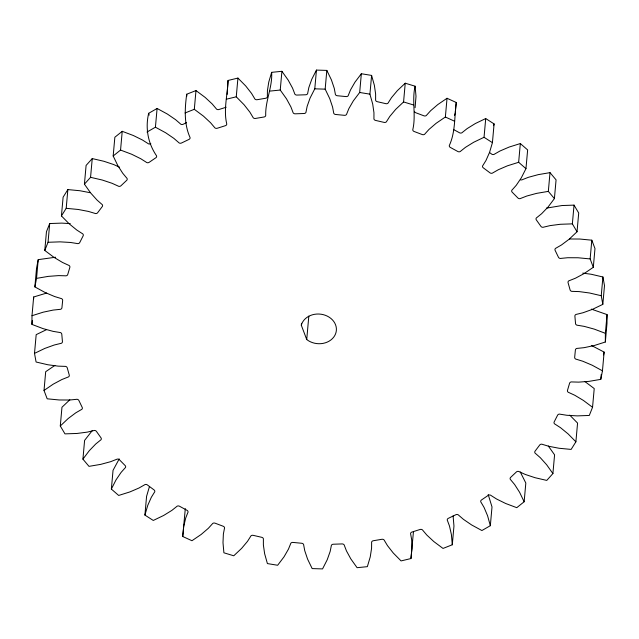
<?xml version="1.0" encoding="UTF-8"?>
<svg xmlns="http://www.w3.org/2000/svg" width="639" height="639" viewBox="0 0 639 639"><rect width="100%" height="100%" fill="white"/><g stroke="black" fill="none" stroke-linecap="round" stroke-linejoin="round"><path stroke-width="0.96" d="M453.083 515.929L453.962 526.033L452.292 544.771L443.019 548.43L433.857 541.592L426.788 535.027L422.93 530.474A2.149 1.789 5.1 0 0 420.103 529.475L411.947 532.047A2.149 1.789 5.1 0 0 410.709 534.324L411.676 539.787L411.971 548.494L410.957 558.542L401.068 560.922L393.257 552.999L387.466 545.618L384.478 540.642A2.149 1.789 5.1 0 0 381.866 539.292L373.288 540.746A2.149 1.789 5.1 0 0 371.634 542.831L371.578 548.318L370.237 556.912L367.353 566.657L357.089 567.696L350.811 558.885L346.442 550.874L344.413 545.594A2.149 1.789 5.1 0 0 342.073 543.925L333.286 544.228A2.149 1.789 5.1 0 0 331.25 546.057L330.163 551.449L327.232 559.716L322.551 568.91L312.167 568.59L307.583 559.117L304.739 550.666L303.717 545.211A2.149 1.789 5.1 0 0 301.704 543.262L292.918 542.415A2.149 1.789 5.1 0 0 290.561 543.941L288.477 549.101L284.02 556.841L277.653 565.259L267.398 563.582L264.626 553.67L263.38 544.995L263.38 539.5A2.149 1.789 5.1 0 0 261.75 537.319L253.188 535.338A2.149 1.789 5.1 0 0 250.56 536.528L247.525 541.321L241.654 548.342L233.762 555.786L223.898 552.799L222.995 542.687L223.378 534.004L224.409 528.605A2.149 1.789 5.1 0 0 223.195 526.248L215.071 523.181A2.149 1.789 5.1 0 0 212.236 524.004L208.33 528.317L201.189 534.444L191.964 540.722L182.73 536.496L183.72 526.44L185.725 517.965L187.762 512.79A2.149 1.789 5.1 0 0 186.995 510.313L179.503 506.232A2.149 1.789 5.1 0 0 176.54 506.671L171.851 510.401L163.616 515.489L153.28 520.45L144.909 515.082L147.769 505.337L151.347 497.262L154.334 492.445A2.149 1.789 5.1 0 0 154.039 489.913L147.361 484.921A2.149 1.789 5.1 0 0 144.334 484.969L138.99 488.012L129.861 491.934L118.678 495.449L111.362 489.083L116.026 479.881L121.09 472.421L124.948 468.075A2.149 1.789 5.1 0 0 125.132 465.551L119.437 459.768A2.149 1.789 5.1 0 0 116.426 459.417L110.547 461.709L100.754 464.361L88.989 466.358L82.926 459.137L89.276 450.703L95.698 444.033L100.339 440.279A2.149 1.789 5.1 0 0 100.994 437.819L96.425 431.389A2.149 1.789 5.1 0 0 93.494 430.646L87.231 432.132L77.015 433.458L64.962 433.873L60.29 425.989L68.173 418.529L75.793 412.818L81.105 409.735A2.149 1.789 5.1 0 0 82.207 407.402L78.877 400.485A2.149 1.789 5.1 0 0 76.113 399.375L69.611 400.014L59.219 399.974L47.182 398.808L44.019 390.445L53.237 384.151L61.871 379.534L67.718 377.202A2.149 1.789 5.1 0 0 69.252 375.053L67.239 367.824A2.149 1.789 5.1 0 0 64.699 366.363L58.133 366.139L47.821 364.749L36.088 362.017L34.506 353.383L44.834 348.407L54.267 345.004L60.513 343.478A2.149 1.789 5.1 0 0 62.438 341.569L61.783 334.197A2.149 1.789 5.1 0 0 59.539 332.432L53.061 331.353L43.085 328.63L31.95 324.412L31.998 315.722L33.667 296.983L46.671 293.061M33.659 298.916L33.667 296.983M452.292 544.771L451.414 534.667L449.497 526.065L447.524 520.769A2.149 1.789 5.1 0 1 448.314 518.341L455.847 514.722A2.149 1.789 5.1 0 1 458.81 515.346L463.451 519.355L471.622 524.946L481.902 530.538L490.337 525.689L487.581 515.769L484.09 507.478L481.159 502.486A2.149 1.789 5.1 0 1 481.486 499.97L488.204 495.385A2.149 1.789 5.1 0 1 491.231 495.616L496.543 498.995L505.625 503.476L516.775 507.678L524.148 501.759L519.587 492.27L514.611 484.506L510.793 479.921A2.149 1.789 5.1 0 1 510.641 477.389L516.392 471.957A2.149 1.789 5.1 0 1 519.411 471.79L525.266 474.442L535.027 477.7L546.76 480.416L552.903 473.571L546.649 464.753L540.306 457.692L535.698 453.642A2.149 1.789 5.1 0 1 535.075 451.15L539.715 445A2.149 1.789 5.1 0 1 542.647 444.44L548.893 446.31L559.093 448.266L571.138 449.417L575.891 441.821L568.095 433.889L560.539 427.707L555.259 424.296A2.149 1.789 5.1 0 1 554.181 421.892L557.591 415.19A2.149 1.789 5.1 0 1 560.371 414.248L566.857 415.278L577.241 415.885L589.294 415.454L592.545 407.291L583.399 400.429L574.82 395.285L568.998 392.594A2.149 1.789 5.1 0 1 567.488 390.349L569.581 383.248A2.149 1.789 5.1 0 1 572.137 381.946L578.702 382.13L589.022 381.363L600.788 379.358L602.457 370.828L592.185 365.22L582.8 361.235L576.57 359.326A2.149 1.789 5.1 0 1 574.669 357.297L575.396 349.972A2.149 1.789 5.1 0 1 577.664 348.343L584.15 347.664L594.15 345.555L605.333 342.017L605.381 333.326L607.05 314.588L591.379 309.132M607.05 314.588L607.002 323.278L605.333 342.017M31.998 315.722L43.18 312.183L53.173 310.075L59.667 309.396A2.149 1.789 5.1 0 0 61.927 307.766L62.662 300.442A2.149 1.789 5.1 0 0 60.761 298.413L54.531 296.504L45.137 292.518L34.873 286.911L36.543 268.172L38.212 259.642L55.601 257.221M31.95 324.412L32.301 320.466M34.873 286.911L36.543 278.38L38.212 259.642M34.506 353.383L36.183 334.644L46.503 329.668M36.543 278.38L48.3 276.375L58.62 275.609L65.194 275.792A2.149 1.789 5.1 0 0 67.742 274.49L69.843 267.39A2.149 1.789 5.1 0 0 68.333 265.145L62.502 262.453L53.924 257.309L44.778 250.448L46.455 231.709L49.706 223.546L61.759 223.115L70.258 223.61M44.778 250.448L48.037 242.285L49.706 223.546M44.019 390.445L45.688 371.706L54.906 365.412M48.037 242.285L60.082 241.854L70.474 242.461L76.96 243.491A2.149 1.789 5.1 0 0 79.739 242.548L83.142 235.847A2.149 1.789 5.1 0 0 82.064 233.443L76.784 230.032L69.236 223.858L61.432 215.918L63.109 197.179L67.862 189.583L79.907 190.734L90.107 192.69M61.432 215.918L66.192 208.322L67.862 189.583M60.29 425.989L61.967 407.243L69.843 399.79M66.192 208.322L78.238 209.472L88.438 211.429L94.676 213.298A2.149 1.789 5.1 0 0 97.615 212.739L102.248 206.597A2.149 1.789 5.1 0 0 101.625 204.097L97.024 200.047L90.682 192.986L84.42 184.168L86.097 165.429L92.24 158.584L103.973 161.3L113.734 164.558L119.589 167.21M84.42 184.168L90.562 177.322L92.24 158.584M82.926 459.137L84.596 440.399L92.232 430.63M90.562 177.322L102.304 180.038L112.065 183.297L117.911 185.949A2.149 1.789 5.1 0 0 120.931 185.781L126.682 180.35A2.149 1.789 5.1 0 0 126.53 177.818L122.72 173.241L117.744 165.469L113.175 155.98L114.852 137.241L122.225 131.322L133.375 135.524L142.457 140.005L147.769 143.384A2.149 1.789 5.1 0 0 150.796 143.615M113.175 155.98L120.555 150.061L122.225 131.322M111.362 489.083L113.039 470.344L119.221 458.898M120.555 150.061L131.698 154.263L140.78 158.744L146.091 162.122A2.149 1.789 5.1 0 0 149.119 162.354L155.844 157.769A2.149 1.789 5.1 0 0 156.172 155.253C147.881 142.856 145.221 127.848 148.663 113.311L157.098 108.462L167.378 114.054L175.549 119.645L180.19 123.654A2.149 1.789 5.1 0 0 183.153 124.278L186.5 122.672M146.994 132.049L155.421 127.201L157.098 108.462M144.909 515.082L146.579 496.343L149.446 486.599M155.421 127.201L165.701 132.792L173.88 138.383L178.521 142.393A2.149 1.789 5.1 0 0 181.484 143.016L189.016 139.398A2.149 1.789 5.1 0 0 189.807 136.97C183.944 123.487 184.775 108.454 186.708 94.229L195.981 90.57L205.143 97.408L212.212 103.973L216.07 108.526A2.149 1.789 5.1 0 0 218.897 109.525L226.142 107.24M415.102 107.695L416.005 96.313L415.102 86.201L405.238 83.214L397.346 90.658L391.475 97.679L388.44 102.472A2.149 1.789 5.1 0 1 385.812 103.662L377.25 101.681A2.149 1.789 5.1 0 1 375.62 99.5L375.62 94.005L374.374 85.33L371.602 75.418L361.347 73.741L354.98 82.159L350.523 89.899L348.439 95.059A2.149 1.789 5.1 0 1 346.082 96.585L337.296 95.738A2.149 1.789 5.1 0 1 335.283 93.789L334.261 88.334L331.417 79.883L326.833 70.41L316.449 70.09L311.768 79.284L308.837 87.551L307.75 92.943A2.149 1.789 5.1 0 1 305.714 94.772L296.927 95.075A2.149 1.789 5.1 0 1 294.587 93.406L292.558 88.126L288.189 80.115L281.911 71.304L271.647 72.343L268.763 82.088L267.421 90.682L267.366 96.169A2.149 1.789 5.1 0 1 265.712 98.254L257.134 99.708A2.149 1.789 5.1 0 1 254.522 98.358L251.534 93.382L245.743 86.001L237.932 78.078L228.043 80.458C227.58 94.74 223.458 109.197 226.621 123.415A2.149 1.789 5.1 0 1 225.375 125.691L217.22 128.263A2.149 1.789 5.1 0 1 214.4 127.265L210.543 122.712L203.474 116.146L194.312 109.309L195.981 90.57M182.73 536.496L185.302 508.62M271.647 72.343C272.565 87.032 265.409 100.395 265.696 114.916A2.149 1.789 5.1 0 1 264.035 116.993L255.464 118.447A2.149 1.789 5.1 0 1 252.844 117.097L249.865 112.121L244.074 104.74L236.262 96.816L237.932 78.078M316.449 70.09L314.779 88.829L310.091 98.023L307.159 106.29L306.073 111.681A2.149 1.789 5.1 0 1 304.044 113.51L295.258 113.814A2.149 1.789 5.1 0 1 292.91 112.144L290.881 106.865L286.512 98.853L280.241 90.043L281.911 71.304M301.32 325.251A17.772 14.841 5.1 0 1 325.387 315.307A17.772 14.841 5.1 0 1 333.678 337.2A17.772 14.841 5.1 0 1 306.728 339.541L301.32 325.251L301.496 323.294M361.347 73.741L359.677 92.479L353.311 100.898L348.854 108.638L346.769 113.798A2.149 1.789 5.1 0 1 344.405 115.324L335.627 114.477A2.149 1.789 5.1 0 1 333.614 112.528L332.584 107.072L329.748 98.63L325.163 89.148L326.833 70.41M306.728 339.541L308.821 316.097M405.238 83.214L403.568 101.952L395.669 109.397L389.798 116.418L386.763 121.21A2.149 1.789 5.1 0 1 384.135 122.4L375.58 120.42A2.149 1.789 5.1 0 1 373.943 118.239L373.951 112.744L372.705 104.069L369.925 94.157L371.602 75.418M605.381 333.326L594.238 329.109L584.27 326.385L577.792 325.307A2.149 1.789 5.1 0 1 575.539 323.542L574.892 316.169A2.149 1.789 5.1 0 1 576.817 314.26L583.064 312.735L592.497 309.332L602.817 304.356L601.243 295.721L589.509 292.989L579.198 291.6L572.632 291.376A2.149 1.789 5.1 0 1 570.092 289.914L568.071 282.686A2.149 1.789 5.1 0 1 569.605 280.537L575.459 278.205L584.094 273.588L593.311 267.294L590.14 258.931L578.103 257.765L567.712 257.725L561.218 258.364A2.149 1.789 5.1 0 1 558.454 257.253L555.115 250.336A2.149 1.789 5.1 0 1 556.226 248.004L561.537 244.921L569.157 239.21L577.033 231.757L572.36 223.866L560.315 224.281L550.099 225.607L543.829 227.093A2.149 1.789 5.1 0 1 540.906 226.35L536.337 219.92A2.149 1.789 5.1 0 1 536.984 217.46L541.632 213.706L548.054 207.036L554.404 198.601L548.334 191.38L536.568 193.377L526.784 196.029L520.905 198.322A2.149 1.789 5.1 0 1 517.886 197.97L512.198 192.195A2.149 1.789 5.1 0 1 512.374 189.663L516.24 185.318L521.296 177.858L525.961 168.656L518.652 162.29L507.462 165.805L498.34 169.726L492.996 172.77A2.149 1.789 5.1 0 1 489.961 172.818L483.292 167.825A2.149 1.789 5.1 0 1 482.996 165.293L485.975 160.477L489.554 152.401L492.421 142.657L484.042 137.289L473.707 142.249L465.472 147.337L460.791 151.068A2.149 1.789 5.1 0 1 457.82 151.507L450.335 147.425A2.149 1.789 5.1 0 1 449.568 144.949C455.487 131.634 454.361 116.649 456.27 102.504L447.036 98.278L445.367 117.017L436.133 123.295L428.993 129.421L425.087 133.735A2.149 1.789 5.1 0 1 422.259 134.557L414.136 131.49A2.149 1.789 5.1 0 1 412.914 129.134C416.085 114.964 411.748 100.459 415.102 86.201M410.957 558.542L413.465 531.584M484.042 137.289L485.72 118.55L494.091 123.918L492.421 142.657M518.652 162.29L520.322 143.551L509.139 147.066L500.01 150.988L494.666 154.031A2.149 1.789 5.1 0 1 491.639 154.079L489.41 152.417M490.337 525.689L492.006 506.951L488.204 494.546M525.961 168.656L527.638 149.917L520.322 143.551M548.334 191.38L550.011 172.642L538.246 174.639L528.453 177.291L522.574 179.583A2.149 1.789 5.1 0 1 520.458 179.807M524.148 501.759L525.825 483.02L520.266 471.981M554.404 198.601L556.074 179.863L550.011 172.642M572.36 223.866L574.038 205.127L561.985 205.542L546.401 208.138M552.903 473.571L554.58 454.832L548.318 446.014M577.033 231.757L578.71 213.011L574.038 205.127M590.14 258.931L591.818 240.192L579.781 239.026L569.389 238.986M575.891 441.821L577.568 423.082L569.764 415.142M593.311 267.294L594.981 248.555L591.818 240.192M601.243 295.721L602.912 276.983L591.179 274.251L582.744 273.117M592.545 407.291L594.222 388.552L585.076 381.691M602.817 304.356L604.494 285.617L602.912 276.983M600.788 379.358L601.227 374.43M602.457 370.828L604.127 352.089L591.299 345.395M455.28 112.56L456.27 102.504M228.043 80.458L227.157 94.372M603.567 354.933L604.127 352.089M454.609 115.379L455.056 113.494M493.572 125.691L494.091 123.918M447.036 98.278L437.811 104.556L430.67 110.683L426.764 114.996A2.149 1.789 5.1 0 1 423.929 115.819L415.805 112.752A2.149 1.789 5.1 0 1 414.463 111.314M485.72 118.55L475.384 123.511L467.149 128.599L462.46 132.329A2.149 1.789 5.1 0 1 459.497 132.768L453.674 129.589M185.038 112.967L194.312 109.309M226.366 99.197L236.262 96.816M269.977 91.089L280.241 90.043M314.779 88.829L325.163 89.148M359.677 92.479L369.925 94.157M403.568 101.952L413.433 104.94M445.367 117.017L454.601 121.242M148.663 113.311L149.167 115.116M186.708 94.229L186.868 96.066"/></g></svg>
